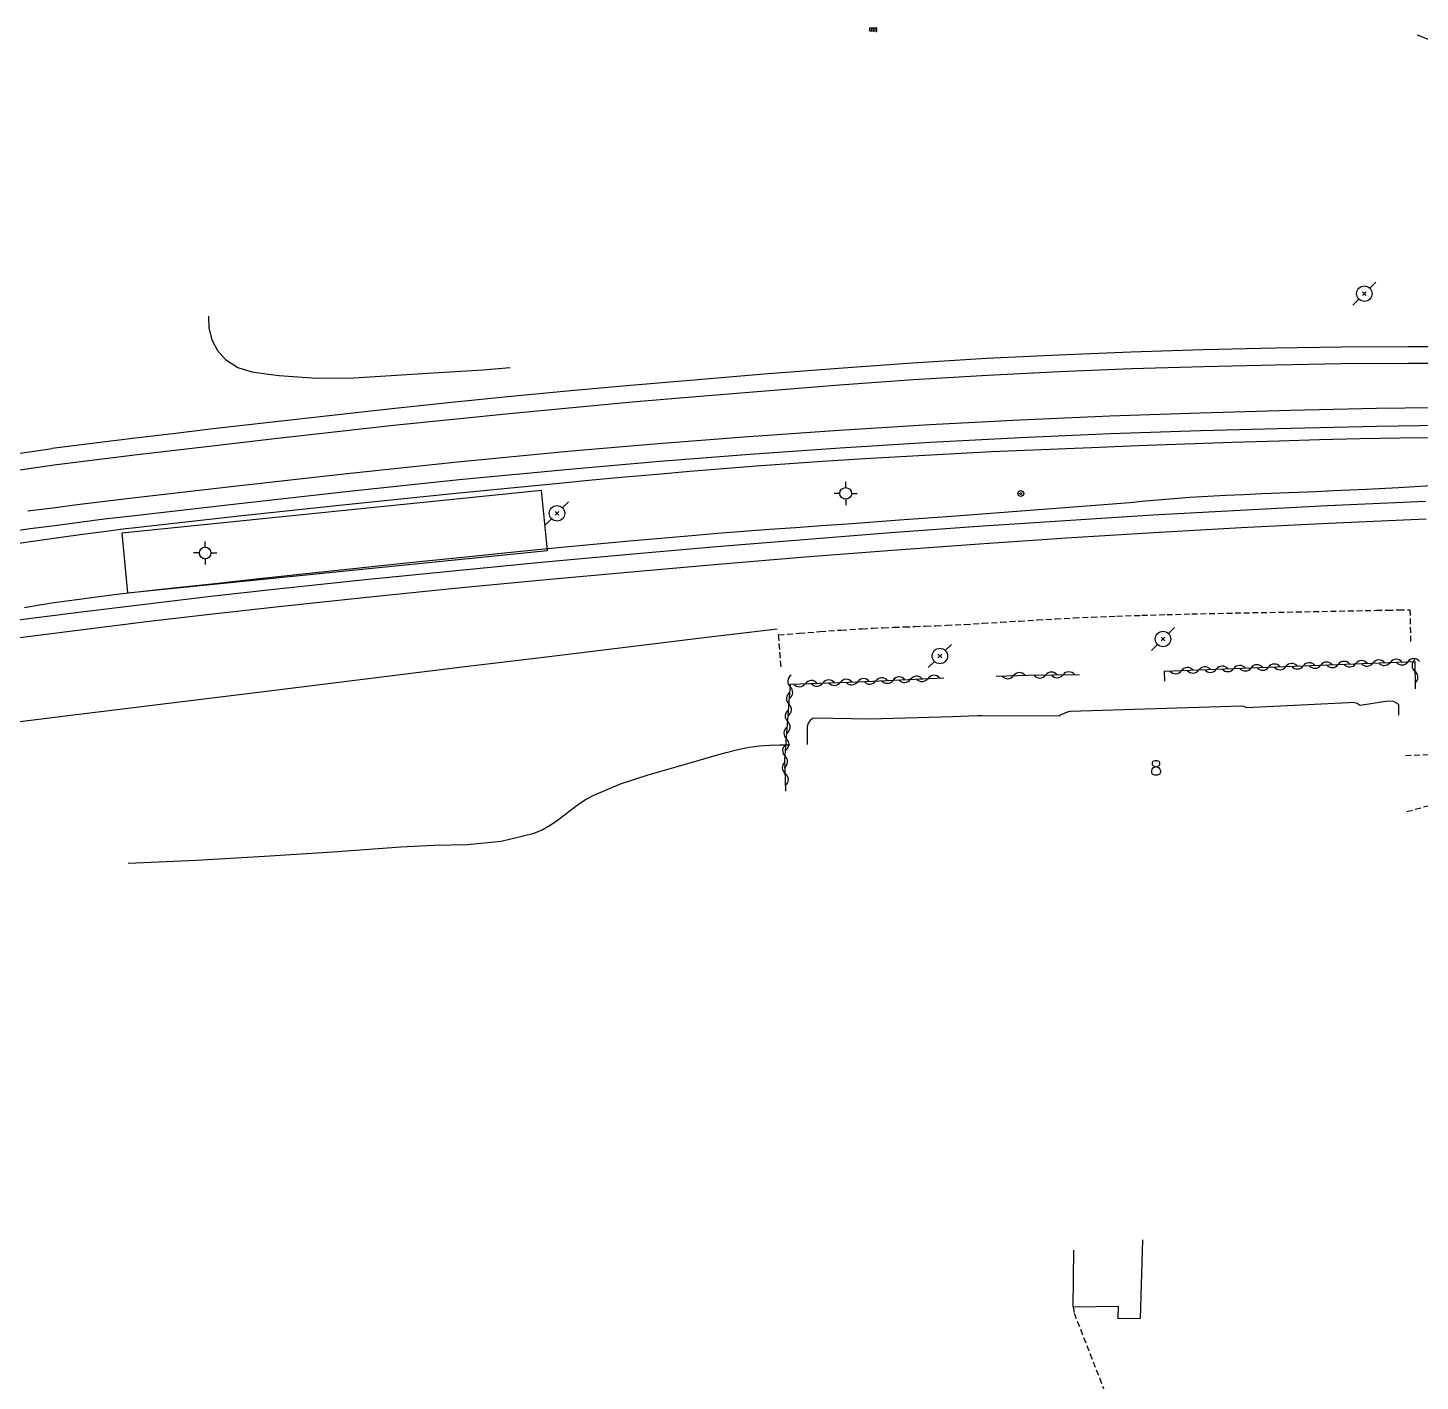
# Model space of a CAD drawing. Header units: millimetres. Extents: x 168000 to 169000, y 125998 to 127000.
# Drawn here: x 168559.7 to 168679.6, y 126436.5 to 126553.1 of the extents above; entities that cross this region are included whole.
import ezdxf
from ezdxf.enums import TextEntityAlignment as Align

# ---------------------------------------------------------------- set-up
doc = ezdxf.new("R2010")
doc.units = ezdxf.units.MM
doc.linetypes.add('DASHED', pattern=[0.75, 0.5, -0.25])
doc.layers.get('0').update_dxf_attribs({"linetype": 'CONTINUOUS'})
for name, color, linetype in [('W0006', 2, 'CONTINUOUS'), ('W0010', 4, 'CONTINUOUS'), ('W0101', 7, 'CONTINUOUS'), ('W0104', 1, 'CONTINUOUS'), ('W0112', 1, 'DASHED'), ('W0211', 2, 'CONTINUOUS'), ('W0214', 2, 'CONTINUOUS'), ('W0310', 3, 'CONTINUOUS'), ('W0333', 7, 'CONTINUOUS'), ('W0401', 7, 'CONTINUOUS'), ('W0473', 7, 'CONTINUOUS'), ('W0610', 7, 'CONTINUOUS'), ('W0700', 7, 'CONTINUOUS'), ('W0856', 7, 'CONTINUOUS'), ('W0991', 7, 'CONTINUOUS')]:
    doc.layers.add(name, color=color, linetype=linetype)
doc.styles.get("Standard").update_dxf_attribs({"font": 'romans.shx', "width": 0.85})

# ---------------------------------------------------------------- blocks, each defined once
blk = doc.blocks.new('T401')
for p, q in [((-0.3, 0.3), (0, 0.3)), ((-0.3, -0.25), (-0.3, 0.3)), ((-0.3, 0.15), (0, 0.15)), ((-0.3, 0), (0, 0)), ((0, 0.3), (0, -0.25)), ((-0.3, -0.15), (0, -0.15)), ((-0.3, -0.25), (-0.3, -0.3)), ((-0.3, -0.3), (0, -0.3)), ((0, -0.3), (0, -0.25))]:
    blk.add_line(p, q)
blk = doc.blocks.new('T610')
for p, q in [((-0.500001, 0), (-1.000002, 0)), ((0, 0.500001), (0, 1.000002)), ((0.500001, 0), (1.000002, 0)), ((0, -0.500001), (0, -1.000002))]:
    blk.add_line(p, q)
blk.add_ellipse((0, 0), major_axis=(-0.353554, 0.353554), ratio=1, start_param=3.926990817, end_param=10.2101761242)
blk = doc.blocks.new('T856')
for p, q in [((-0.125, 0), (0.125, 0)), ((0, 0.125), (0, -0.125))]:
    blk.add_line(p, q)
blk.add_ellipse((0, 0), major_axis=(-0.177, 0.177), ratio=1, start_param=3.9269908, end_param=10.2101761)
blk = doc.blocks.new('T473')
for p, q in [((-0.166667, 0.166667), (0.166667, -0.166667)), ((-0.166667, -0.166667), (0.166667, 0.166667)), ((0.500001, 0.500001), (1.000002, 1.000002)), ((-1.000002, -1.000002), (-0.500001, -0.500001))]:
    blk.add_line(p, q)
blk.add_ellipse((0, 0), major_axis=(0.471405, 0.471405), ratio=1, start_param=5.4977871438, end_param=11.780972451)
blk = doc.blocks.new('t310o')
at = {"color": 0, "linetype": 'Continuous'}
for centre, start, end in [((-0.5, 0.38), 216.8699, 323.1304), ((0.5, -0.37), 36.8699, 143.1303)]:
    blk.add_arc(centre, 0.625, start, end, dxfattribs=at)

msp = doc.modelspace()

# ---------------------------------------------------------------- linework, layer by layer
at = {"layer": 'W0006'}
msp.add_lwpolyline([(168681.06, 126551.79), (168679.39, 126552.44)], dxfattribs=at)
at = {"layer": 'W0010'}
msp.add_lwpolyline([(168657.56, 126497.65), (168657.59, 126496.8)], dxfattribs=at)
at = {"layer": 'W0101'}
for points in [[(168674.45, 126494.71), (168674.19, 126494.88), (168673.84, 126494.97), (168673.45, 126494.92), (168664.67, 126494.49)], [(168677.78, 126493.87), (168677.79, 126494.78), (168677.33, 126495.04), (168676.82, 126495.07), (168674.45, 126494.71)], [(168641.84, 126493.81), (168641.48, 126493.81), (168639.37, 126493.72), (168632.25, 126493.53)], [(168648.53, 126493.77), (168641.84, 126493.81)], [(168664.67, 126494.49), (168664.46, 126494.62), (168664.23, 126494.65), (168649.46, 126494.17), (168649.31, 126494.15), (168648.61, 126493.86), (168648.53, 126493.77)], [(168632.25, 126493.53), (168627.46, 126493.62), (168627.28, 126493.57), (168627.07, 126493.41), (168626.92, 126493.19), (168626.82, 126492.87), (168626.83, 126492.6), (168626.82, 126491.34)]]:
    msp.add_lwpolyline(points, dxfattribs=at)
at = {"layer": 'W0104'}
msp.add_lwpolyline([(168568.3, 126504.4), (168604.45, 126508.05), (168603.94, 126513.21), (168567.8, 126509.56)], close=True, dxfattribs=at)
for points in [[(168641.84, 126493.81), (168641.48, 126493.81)], [(168655.71, 126448.67), (168655.5, 126441.89), (168653.61, 126441.88), (168653.64, 126442.94), (168649.73, 126442.88), (168649.8, 126447.79)]]:
    msp.add_lwpolyline(points, dxfattribs=at)
at = {"layer": 'W0112'}
for points in [[(168624.34, 126500.78), (168626.14, 126500.93), (168627.94, 126501.07), (168629.74, 126501.2), (168631.55, 126501.31), (168632.45, 126501.36), (168633.36, 126501.4), (168634.27, 126501.44), (168635.18, 126501.47), (168636.09, 126501.5), (168637, 126501.54), (168637.9, 126501.57), (168638.81, 126501.61), (168640.38, 126501.69), (168641.95, 126501.78), (168643.51, 126501.88), (168645.08, 126501.97), (168646.64, 126502.07), (168648.21, 126502.16), (168649.78, 126502.25), (168651.34, 126502.32), (168653.49, 126502.4), (168655.64, 126502.47), (168657.79, 126502.53), (168659.94, 126502.59), (168663.67, 126502.67), (168667.41, 126502.74), (168671.14, 126502.81), (168674.88, 126502.88), (168675.84, 126502.9), (168676.8, 126502.92), (168677.77, 126502.93), (168678.73, 126502.95)], [(168678.73, 126502.95), (168678.79, 126500.15)], [(168624.34, 126500.78), (168624.57, 126497.79)], [(168678.34, 126490.39), (168694.86, 126491.2)], [(168678.47, 126485.56), (168689.69, 126488.71)], [(168649.72, 126442.89), (168649.83, 126442.35)], [(168657.86, 126418.64), (168654.39, 126430.69), (168649.83, 126442.35)]]:
    msp.add_lwpolyline(points, dxfattribs=at)
at = {"layer": 'W0211'}
msp.add_lwpolyline([(168568.36, 126481.13), (168574.23, 126481.39), (168580.1, 126481.71), (168585.97, 126482.09), (168591.83, 126482.53), (168594.67, 126482.67), (168597.56, 126482.74), (168600.47, 126483), (168603.3, 126483.7), (168604.01, 126484), (168604.69, 126484.38), (168605.32, 126484.81), (168605.93, 126485.28), (168606.53, 126485.74), (168607.14, 126486.2), (168607.78, 126486.62), (168608.45, 126486.98), (168610.76, 126487.95), (168613.13, 126488.73), (168615.53, 126489.42), (168617.92, 126490.1), (168618.89, 126490.39), (168619.86, 126490.66), (168620.84, 126490.91), (168621.83, 126491.1), (168622.7, 126491.22), (168623.58, 126491.29), (168624.46, 126491.32), (168625.34, 126491.31)], dxfattribs=at)
at = {"layer": 'W0214'}
for points in [[(168575.27, 126528.23), (168575.3, 126527.2), (168575.56, 126526.2), (168576.04, 126525.29), (168576.72, 126524.52), (168577.78, 126523.82), (168578.99, 126523.45), (168580.2, 126523.28), (168581.36, 126523.14), (168584.57, 126522.89), (168587.79, 126522.94), (168590.99, 126523.14), (168594.17, 126523.34), (168596.53, 126523.47), (168598.89, 126523.63), (168601.25, 126523.83)], [(168624.23, 126501.27), (168617.46, 126500.46), (168610.68, 126499.64), (168603.9, 126498.82), (168597.12, 126497.99), (168580.26, 126495.91), (168563.4, 126493.83), (168546.53, 126491.73), (168529.67, 126489.62)]]:
    msp.add_lwpolyline(points, dxfattribs=at)
at = {"layer": 'W0310'}
for points in [[(168657.56, 126497.65), (168679.16, 126498.49)], [(168679.16, 126498.49), (168679.17, 126496.13)], [(168643.1, 126497.23), (168645.86, 126497.3)], [(168645.86, 126497.3), (168650.28, 126497.36)], [(168625, 126487.33), (168625, 126487.33), (168624.91, 126490.01), (168625.39, 126496.53), (168631.23, 126496.74)], [(168631.23, 126496.74), (168638.58, 126497.09)]]:
    msp.add_lwpolyline(points, dxfattribs=at)
at = {"layer": 'W0333'}
for points in [[(168558.92, 126508.68), (168560.75, 126508.95), (168562.58, 126509.21), (168564.42, 126509.46), (168566.25, 126509.7), (168566.87, 126509.78), (168567.49, 126509.86), (168568.11, 126509.94), (168568.73, 126510.01), (168577.91, 126511.04), (168587.1, 126512.01), (168596.29, 126512.95), (168605.48, 126513.86), (168608.3, 126514.13), (168611.11, 126514.39), (168613.92, 126514.64), (168616.73, 126514.88), (168619.58, 126515.12), (168622.44, 126515.34), (168625.29, 126515.55), (168628.14, 126515.75), (168631.78, 126515.98), (168635.41, 126516.19), (168639.05, 126516.38), (168642.69, 126516.57), (168644.84, 126516.67), (168646.99, 126516.76), (168649.14, 126516.85), (168651.3, 126516.93), (168655.34, 126517.09), (168659.38, 126517.25), (168663.43, 126517.39), (168667.47, 126517.51), (168670.94, 126517.61), (168674.42, 126517.69), (168677.9, 126517.75), (168681.38, 126517.79)], [(168680.54, 126513.61), (168677.76, 126513.46), (168674.97, 126513.31), (168672.19, 126513.18), (168670.64, 126513.1), (168669.09, 126513.04), (168667.53, 126512.98), (168665.98, 126512.92), (168664.43, 126512.86), (168662.88, 126512.79), (168661.33, 126512.71), (168659.78, 126512.61), (168659.09, 126512.56), (168658.4, 126512.51), (168657.71, 126512.45), (168657.01, 126512.39), (168656.32, 126512.32), (168655.63, 126512.26), (168654.94, 126512.2), (168654.25, 126512.14), (168649.38, 126511.75), (168644.52, 126511.38), (168639.65, 126511.02), (168634.78, 126510.66), (168632.54, 126510.49), (168630.3, 126510.33), (168628.07, 126510.17), (168625.83, 126510.01), (168623.59, 126509.85), (168621.35, 126509.68), (168619.11, 126509.51), (168616.88, 126509.32), (168611.88, 126508.89), (168606.88, 126508.42), (168601.88, 126507.93), (168596.89, 126507.43), (168592.58, 126506.99), (168588.26, 126506.54), (168583.95, 126506.07), (168579.64, 126505.6), (168575.55, 126505.16), (168571.45, 126504.73), (168567.36, 126504.26), (168563.28, 126503.73), (168561.99, 126503.54), (168560.7, 126503.34), (168559.41, 126503.11)]]:
    msp.add_lwpolyline(points, dxfattribs=at)
at = {"layer": 'W0700'}
for points in [[(168684.28, 126525.61), (168678.57, 126525.61), (168672.86, 126525.57), (168667.16, 126525.48), (168660.93, 126525.33), (168654.71, 126525.14), (168648.5, 126524.89), (168642.28, 126524.58), (168635.89, 126524.19), (168629.51, 126523.73), (168623.13, 126523.23), (168616.75, 126522.71), (168611.61, 126522.27), (168606.46, 126521.8), (168601.32, 126521.31), (168596.19, 126520.79), (168591.05, 126520.26), (168585.92, 126519.69), (168580.79, 126519.11), (168575.66, 126518.52), (168572.19, 126518.11), (168568.72, 126517.7), (168565.26, 126517.28), (168561.8, 126516.84)], [(168561.97, 126515.43), (168565.43, 126515.87), (168568.9, 126516.29), (168572.36, 126516.7), (168575.83, 126517.11), (168580.95, 126517.7), (168586.08, 126518.28), (168591.21, 126518.84), (168596.34, 126519.38), (168601.47, 126519.89), (168606.61, 126520.38), (168611.74, 126520.85), (168616.88, 126521.29), (168623.24, 126521.82), (168629.61, 126522.32), (168635.98, 126522.77), (168642.36, 126523.16), (168648.56, 126523.47), (168654.76, 126523.72), (168660.97, 126523.91), (168667.17, 126524.06), (168672.87, 126524.15), (168678.58, 126524.19), (168684.28, 126524.19)], [(168559.72, 126511.46), (168561.85, 126511.74), (168563.97, 126512.02), (168566.1, 126512.28), (168568.23, 126512.54), (168577.72, 126513.63), (168587.2, 126514.69), (168596.7, 126515.69), (168606.2, 126516.6), (168613.99, 126517.27), (168621.78, 126517.88), (168629.57, 126518.43), (168637.38, 126518.91), (168645.14, 126519.31), (168652.9, 126519.64), (168660.67, 126519.91), (168668.44, 126520.13), (168675.85, 126520.3), (168683.26, 126520.41)], [(168559.91, 126509.94), (168562.03, 126510.22), (168564.16, 126510.5), (168566.29, 126510.77), (168568.42, 126511.02), (168577.9, 126512.11), (168587.38, 126513.17), (168596.86, 126514.17), (168606.36, 126515.07), (168614.13, 126515.75), (168621.9, 126516.36), (168629.67, 126516.91), (168637.45, 126517.38), (168645.2, 126517.79), (168652.96, 126518.12), (168660.71, 126518.39), (168668.47, 126518.6), (168675.87, 126518.77), (168683.27, 126518.88)], [(168556.09, 126516.02), (168561.8, 126516.84)], [(168555.82, 126514.53), (168561.97, 126515.43)], [(168558.41, 126502.02), (168564.09, 126502.74), (168569.78, 126503.44), (168575.48, 126504.11), (168581.17, 126504.75), (168588.75, 126505.55), (168596.34, 126506.31), (168603.92, 126507.04), (168611.52, 126507.73), (168619.02, 126508.39), (168626.53, 126509.01), (168634.03, 126509.6), (168641.55, 126510.14), (168649.07, 126510.65), (168656.59, 126511.12), (168664.11, 126511.54), (168671.64, 126511.92), (168680.08, 126512.29)], [(168558.56, 126500.5), (168564.25, 126501.23), (168569.94, 126501.93), (168575.63, 126502.6), (168581.33, 126503.23), (168588.9, 126504.04), (168596.48, 126504.8), (168604.07, 126505.53), (168611.66, 126506.22), (168619.15, 126506.87), (168626.65, 126507.5), (168634.15, 126508.08), (168641.66, 126508.62), (168649.17, 126509.13), (168656.68, 126509.6), (168664.2, 126510.02), (168671.72, 126510.4), (168680.14, 126510.77)], [(168543.04, 126507.49), (168559.91, 126509.94)]]:
    msp.add_lwpolyline(points, dxfattribs=at)

# ---------------------------------------------------------------- block references
at = {"layer": 'W0310'}
for p, rotation in [((168672.55, 126498.23), 2.23550960919372), ((168674.05, 126498.29), 2.23550960919372), ((168675.55, 126498.35), 2.23550960919372), ((168677.05, 126498.41), 2.23550960919372), ((168678.55, 126498.46), 2.23550960919372), ((168679.16, 126497.63), 270.3886046695087), ((168625.37, 126496.31), 85.74515224589625), ((168637.23, 126497.03), 2.70371203261628), ((168644.6, 126497.27), 1.473054693592647), ((168647.36, 126497.32), 0.7514619321073805), ((168648.86, 126497.34), 0.7514619321073805), ((168659.06, 126497.7), 2.23550960919372), ((168660.56, 126497.76), 2.23550960919372), ((168662.06, 126497.82), 2.23550960919372), ((168663.56, 126497.88), 2.23550960919372), ((168665.06, 126497.94), 2.23550960919372), ((168666.55, 126498), 2.23550960919372), ((168668.05, 126498.05), 2.23550960919372), ((168669.55, 126498.11), 2.23550960919372), ((168671.05, 126498.17), 2.23550960919372), ((168626.67, 126496.58), 2.068142826196806), ((168628.17, 126496.63), 2.068142826196806), ((168629.67, 126496.69), 2.068142826196806), ((168631.17, 126496.74), 2.068142826196806), ((168632.73, 126496.81), 2.70371203261628), ((168634.23, 126496.88), 2.70371203261628), ((168635.73, 126496.95), 2.70371203261628), ((168625.26, 126494.82), 85.74515224589625), ((168625.15, 126493.32), 85.74515224589625), ((168625.04, 126491.83), 85.74515224589625), ((168624.93, 126490.33), 85.74515224589625), ((168624.95, 126488.83), 92.00880459419439)]:
    msp.add_blockref('t310o', p, dxfattribs=dict(at, rotation=rotation))
at = {"layer": 'W0401', "rotation": 88.7931322111701}
msp.add_blockref('T401', (168632.53, 126553.07), dxfattribs=at)
at = {"layer": 'W0473'}
for p in [(168674.81, 126530.18), (168605.28, 126511.25), (168657.47, 126500.43), (168638.25, 126498.96)]:
    msp.add_blockref('T473', p, dxfattribs=at)
at = {"layer": 'W0610'}
for p in [(168630.14, 126512.97), (168574.98, 126507.84)]:
    msp.add_blockref('T610', p, dxfattribs=at)
at = {"layer": 'W0856'}
msp.add_blockref('T856', (168645.22, 126512.96), dxfattribs=at)

# ---------------------------------------------------------------- texts
at = {"layer": 'W0991'}
msp.add_text('8', height=1.25, dxfattribs=at).set_placement((168656.87, 126489.32), align=Align.MIDDLE_CENTER)

doc.saveas('drawing.dxf')
